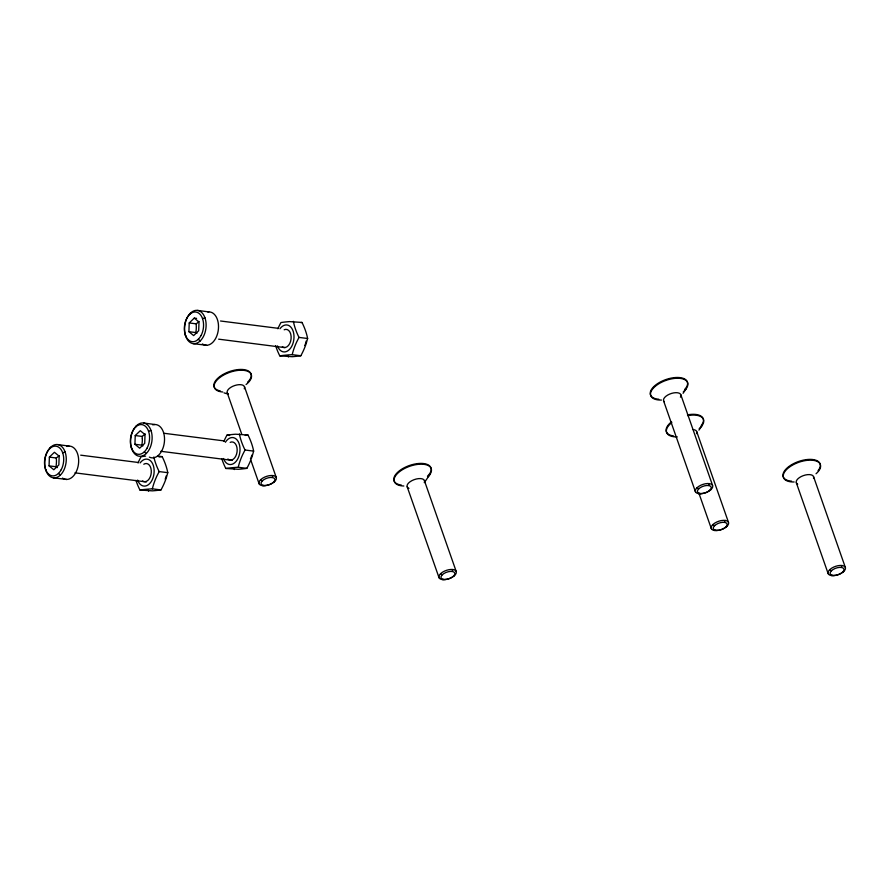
<?xml version="1.0" encoding="UTF-8"?>
<svg xmlns="http://www.w3.org/2000/svg" width="890" height="890" viewBox="0 0 890 890"><rect width="100%" height="100%" fill="white"/><g stroke="black" fill="none" stroke-linecap="round" stroke-linejoin="round"><path stroke-width="1.33" d="M49.072 465.859L49.373 457.115L54.424 452.276L59.163 456.17L58.851 464.914L53.8 469.753L49.072 465.859L55.981 466.738M134.935 444.288L135.236 435.544L140.286 430.704L145.026 434.609L144.714 443.353L139.663 448.193L134.935 444.288L141.844 445.167A24.731 7.109 21.5 0 1 142.901 445.912M194.265 318.108L199.004 322.013L198.692 330.746L193.653 335.597L188.914 331.692L189.225 322.948L194.265 318.108L196.579 318.397M157.586 456.036L162.158 456.615A56.382 34.232 46.2 0 1 167.776 472.668L166.463 477.363A56.382 40.417 -50.5 0 1 160.979 489.923A56.382 6.186 2 0 1 152.379 490.857L139.93 490.023A56.382 34.232 46.2 0 1 135.97 480.4M223.891 441.362A56.382 40.417 -50.5 0 1 226.972 435.143A56.382 6.186 2 0 1 235.561 434.209L248.021 435.043A56.382 34.232 46.2 0 1 253.639 451.108L252.326 455.791A56.382 40.417 -50.5 0 1 246.841 468.363A56.382 6.186 2 0 1 238.242 469.297L225.793 468.463A56.382 34.232 46.2 0 1 221.833 458.84M277.88 328.766A56.382 40.417 -50.5 0 1 280.951 322.547A56.382 6.186 2 0 1 289.55 321.601L301.999 322.447A56.382 34.232 46.2 0 1 307.628 338.5L306.305 343.195A56.382 40.417 -50.5 0 1 300.82 355.755A56.382 6.186 2 0 1 292.232 356.701L279.772 355.855A56.382 34.232 46.2 0 1 275.655 345.732M272.162 477.496L272.918 475.572M452.098 571.447L452.854 569.522M708.507 485.517L709.263 483.593M724.382 522.352L725.139 520.428M841.239 567.431L841.996 565.506M153.837 456.982A56.382 34.232 46.2 0 0 159.154 471.578L156.829 476.139A56.382 40.417 -50.5 0 0 152.357 488.832A56.382 6.186 2 0 0 142.756 489.645L139.93 490.023M293.377 321.346A56.382 34.232 46.2 0 0 299.007 337.41L296.682 341.971A56.382 40.417 -50.5 0 0 292.198 354.665A56.382 6.186 2 0 0 282.597 355.477L279.772 355.855M239.399 433.953A56.382 34.232 46.2 0 0 245.017 450.006L242.692 454.568A56.382 40.417 -50.5 0 0 238.22 467.261A56.382 6.186 2 0 0 228.619 468.073L225.793 468.463M49.773 448.605L50.63 447.281M189.614 314.448L190.482 313.113M135.636 427.044L136.493 425.72M429.826 474.604L424.341 482.625A9.145 4.361 -19.3 0 0 414.072 479.688A9.145 4.361 -19.3 0 0 408.944 488.354M683.064 393.313L686.235 388.674M698.939 430.148L702.11 425.509M273.564 482.202L274.676 481.49M453.5 576.164L454.612 575.441M709.909 490.234L711.021 489.511M725.784 527.058L726.896 526.346M842.641 572.148L843.753 571.424M202.542 318.62L204.967 317.797M62.689 452.788L65.115 451.964M148.552 431.216L150.977 430.404M301.999 322.447L300.809 322.614M248.021 435.043L245.195 435.433M162.158 456.615L159.332 456.993A56.382 6.186 2 0 1 159.065 457.026M262.428 485.628L263.818 485.495M698.772 493.661L700.163 493.527M714.648 530.485L716.038 530.351M442.363 579.59L443.743 579.457M831.505 575.574L832.895 575.441M193.074 343.64L206.636 345.287M53.222 477.808L66.794 479.454M163.86 433.263L224.425 440.951M278.414 328.354L220.542 321.001M138.562 462.511L80.69 455.168M189.225 322.948L196.134 323.827L196.301 326.196A24.731 18.913 84.5 0 1 195.822 332.56A24.731 7.109 21.5 0 1 196.89 333.316M299.007 337.41L307.628 338.5M188.914 331.692L195.833 332.571M218.651 339.168L284.967 347.623M292.198 354.665L300.82 355.755M226.972 435.143L229.665 435.488M135.236 435.544L142.155 436.423A25.854 12.338 -19.3 0 0 145.17 433.897M245.017 450.006L253.639 451.108M160.812 451.286L232.268 460.386M238.22 467.261L246.841 468.363M49.373 457.115L56.293 457.994A25.854 12.338 -19.3 0 0 59.14 455.613M159.154 471.578L167.776 472.668M74.949 472.846L146.405 481.946M152.357 488.832L160.979 489.923M197.624 310.41A16.765 10.658 -82.8 0 1 203.332 336.72A16.765 10.658 -82.8 0 1 185.087 333.939A16.765 10.658 -82.8 0 1 197.624 310.41L208.839 311.912M143.646 423.017A16.765 10.658 -82.8 0 1 149.353 449.317A16.765 10.658 -82.8 0 1 131.097 446.535A16.765 10.658 -82.8 0 1 143.646 423.017L154.86 424.508M57.783 444.577A16.765 10.658 -82.8 0 1 63.479 470.888A16.765 10.658 -82.8 0 1 45.234 468.107A16.765 10.658 -82.8 0 1 57.783 444.577L68.997 446.079M224.046 392.879L227.807 394.025M697.015 487.742L698.761 488.81M829.747 569.656L831.494 570.724M712.89 524.566L714.625 525.645M440.595 573.672L442.341 574.74M260.67 479.71L262.405 480.789M198.303 339.257L200.217 340.937M144.325 451.853L146.238 453.533M58.462 473.424L60.375 475.104M796.339 482.792L828.201 573.761M711.344 528.682L698.839 493.016M663.595 400.878L695.468 491.847M407.186 486.808L439.059 577.777M227.25 392.857L241.768 434.276M259.123 483.815L251.047 460.775M813.538 476.595L845.3 567.319M696.681 431.517L728.443 522.241M680.806 394.682L712.567 485.406M424.397 480.611L456.158 571.335M244.461 386.649L276.223 477.385M185.387 335.074L185.732 336.253M131.397 447.681L131.753 448.849M45.535 469.241L45.891 470.409M142.155 436.423L142.311 438.803M56.293 457.994L56.448 460.364A24.731 18.913 84.5 0 1 55.97 466.727A24.731 7.109 21.5 0 1 57.294 467.662M658.8 399.232A19.547 9.323 -19.3 0 1 653.182 387.25A19.547 9.323 -19.3 0 1 679.014 377.516A19.547 9.323 -19.3 0 1 684.644 389.497M661.415 400.066A19.547 9.323 -19.3 0 1 652.993 388.552A19.547 9.323 -19.3 0 1 680.027 378.361A19.547 9.323 -19.3 0 1 683.32 391.822M664.341 401.846A9.145 4.361 -19.3 0 1 671.75 393.347A9.145 4.361 -19.3 0 1 680.427 397.185M288.093 355.488A56.382 34.232 46.2 0 1 288.393 356.957M284.166 329.767A9.145 5.807 -82.8 0 1 291.075 338.89A9.145 5.807 -82.8 0 1 282.341 346.8M279.983 328.733A13.572 8.622 -82.8 0 1 292.532 329.656A13.572 8.622 -82.8 0 1 289.695 349.225A13.572 8.622 -82.8 0 1 277.502 345.91M148.241 489.656A56.382 34.232 46.2 0 1 148.552 491.113M138.028 462.934A56.382 40.417 -50.5 0 1 141.109 456.715A56.382 6.186 2 0 1 145.593 456.136M143.78 464.235A9.145 5.807 -82.8 0 1 151.267 472.623A9.145 5.807 -82.8 0 1 142.5 480.967M140.142 462.889A13.572 8.622 -82.8 0 1 152.68 463.824A13.572 8.622 -82.8 0 1 149.843 483.392A13.572 8.622 -82.8 0 1 137.65 480.077M207.826 312.012A16.765 10.658 -82.8 0 1 218.139 331.069A16.765 10.658 -82.8 0 1 202.364 343.929M198.993 321.446A25.854 12.338 -19.3 0 1 196.178 323.838M306.093 341.148A9.145 5.807 -82.8 0 1 304.725 345.576M66.906 446.435A16.765 10.658 -82.8 0 1 78.42 464.413A16.765 10.658 -82.8 0 1 62.511 478.097M166.141 475.994A9.145 5.807 -82.8 0 1 165.162 479.165M220.32 390.933A19.547 9.323 -19.3 0 1 218.139 377.939A19.547 9.323 -19.3 0 1 244.116 369.639A19.547 9.323 -19.3 0 1 247.531 382.244M222.734 391.989A19.547 9.323 -19.3 0 1 217.861 379.229A19.547 9.323 -19.3 0 1 245.084 370.54A19.547 9.323 -19.3 0 1 246.063 384.547M228.285 394.036A9.145 4.361 -19.3 0 1 234.771 385.515A9.145 4.361 -19.3 0 1 244.272 388.785M791.533 481.145A19.547 9.323 -19.3 0 1 785.681 469.419A19.547 9.323 -19.3 0 1 810.99 459.385A19.547 9.323 -19.3 0 1 818.055 470.643M794.147 481.98A19.547 9.323 -19.3 0 1 785.725 470.465A19.547 9.323 -19.3 0 1 812.759 460.275A19.547 9.323 -19.3 0 1 816.052 473.736M797.707 484.171A9.145 4.361 -19.3 0 1 803.214 475.672A9.145 4.361 -19.3 0 1 813.505 478.364M687.447 414.862A19.547 9.323 -19.3 0 1 701.198 425.553M673.574 435.955A19.547 9.323 -19.3 0 1 671.561 421.793M687.714 415.641A19.547 9.323 -19.3 0 1 702.577 417.966A19.547 9.323 -19.3 0 1 699.195 428.646M677.29 436.901A19.547 9.323 -19.3 0 1 671.839 422.572M693.065 429.547A9.145 4.361 -19.3 0 1 696.492 433.641M401.29 485.05A19.547 9.323 -19.3 0 1 397.53 472.401A19.547 9.323 -19.3 0 1 423.707 463.557A19.547 9.323 -19.3 0 1 427.467 476.206M403.815 485.996A19.547 9.323 -19.3 0 1 396.807 474.214A19.547 9.323 -19.3 0 1 423.251 464.257A19.547 9.323 -19.3 0 1 427.745 476.984M152.768 424.875A16.765 10.658 -82.8 0 1 164.394 441.985A16.765 10.658 -82.8 0 1 149.364 457.126M142.344 438.803A24.731 18.913 84.5 0 1 141.833 445.167M251.87 455.09A9.145 5.807 -82.8 0 1 250.435 458.717M234.103 468.084A56.382 34.232 46.2 0 1 234.415 469.553M230.187 442.363A9.145 5.807 -82.8 0 1 237.04 451.953A9.145 5.807 -82.8 0 1 227.862 458.995M225.37 442.274A13.572 8.622 -82.8 0 1 238.22 441.618A13.572 8.622 -82.8 0 1 235.95 461.554A13.572 8.622 -82.8 0 1 223.512 458.506M701.743 493.572A7.276 3.471 -19.3 0 0 711.221 487.197A7.276 3.471 -19.3 0 0 700.029 487.798A7.276 3.471 -19.3 0 0 701.743 493.572M700.463 493.728A9.145 4.361 -19.3 0 0 712.723 485.851A9.145 4.361 -19.3 0 0 698.873 486.296A9.145 4.361 -19.3 0 0 700.463 493.728M201.084 335.497A14.952 9.501 -82.8 0 0 195.989 312.034A14.952 9.501 -82.8 0 0 184.809 333.016A14.952 9.501 -82.8 0 0 201.084 335.497M61.232 469.664A14.952 9.501 -82.8 0 0 56.148 446.202A14.952 9.501 -82.8 0 0 44.956 467.183A14.952 9.501 -82.8 0 0 61.232 469.664M265.398 485.54A7.276 3.471 -19.3 0 0 274.877 479.165A7.276 3.471 -19.3 0 0 263.685 479.777A7.276 3.471 -19.3 0 0 265.398 485.54M264.119 485.706A9.145 4.361 -19.3 0 0 276.378 477.83A9.145 4.361 -19.3 0 0 262.517 478.264A9.145 4.361 -19.3 0 0 264.119 485.706M834.475 575.485A7.276 3.471 -19.3 0 0 843.954 569.111A7.276 3.471 -19.3 0 0 832.762 569.711A7.276 3.471 -19.3 0 0 834.475 575.485M833.196 575.641A9.145 4.361 -19.3 0 0 845.456 567.776A9.145 4.361 -19.3 0 0 831.605 568.209A9.145 4.361 -19.3 0 0 833.196 575.641M717.618 530.407A7.276 3.471 -19.3 0 0 727.097 524.021A7.276 3.471 -19.3 0 0 715.905 524.633A7.276 3.471 -19.3 0 0 717.618 530.407M716.339 530.562A9.145 4.361 -19.3 0 0 728.598 522.686A9.145 4.361 -19.3 0 0 714.737 523.12A9.145 4.361 -19.3 0 0 716.339 530.562M445.334 579.501A7.276 3.471 -19.3 0 0 454.812 573.127A7.276 3.471 -19.3 0 0 443.62 573.727A7.276 3.471 -19.3 0 0 445.334 579.501M444.054 579.657A9.145 4.361 -19.3 0 0 456.314 571.781A9.145 4.361 -19.3 0 0 442.452 572.226A9.145 4.361 -19.3 0 0 444.054 579.657M147.095 448.093A14.952 9.501 -82.8 0 0 142.011 424.63A14.952 9.501 -82.8 0 0 130.819 445.623A14.952 9.501 -82.8 0 0 147.095 448.093"/></g></svg>
